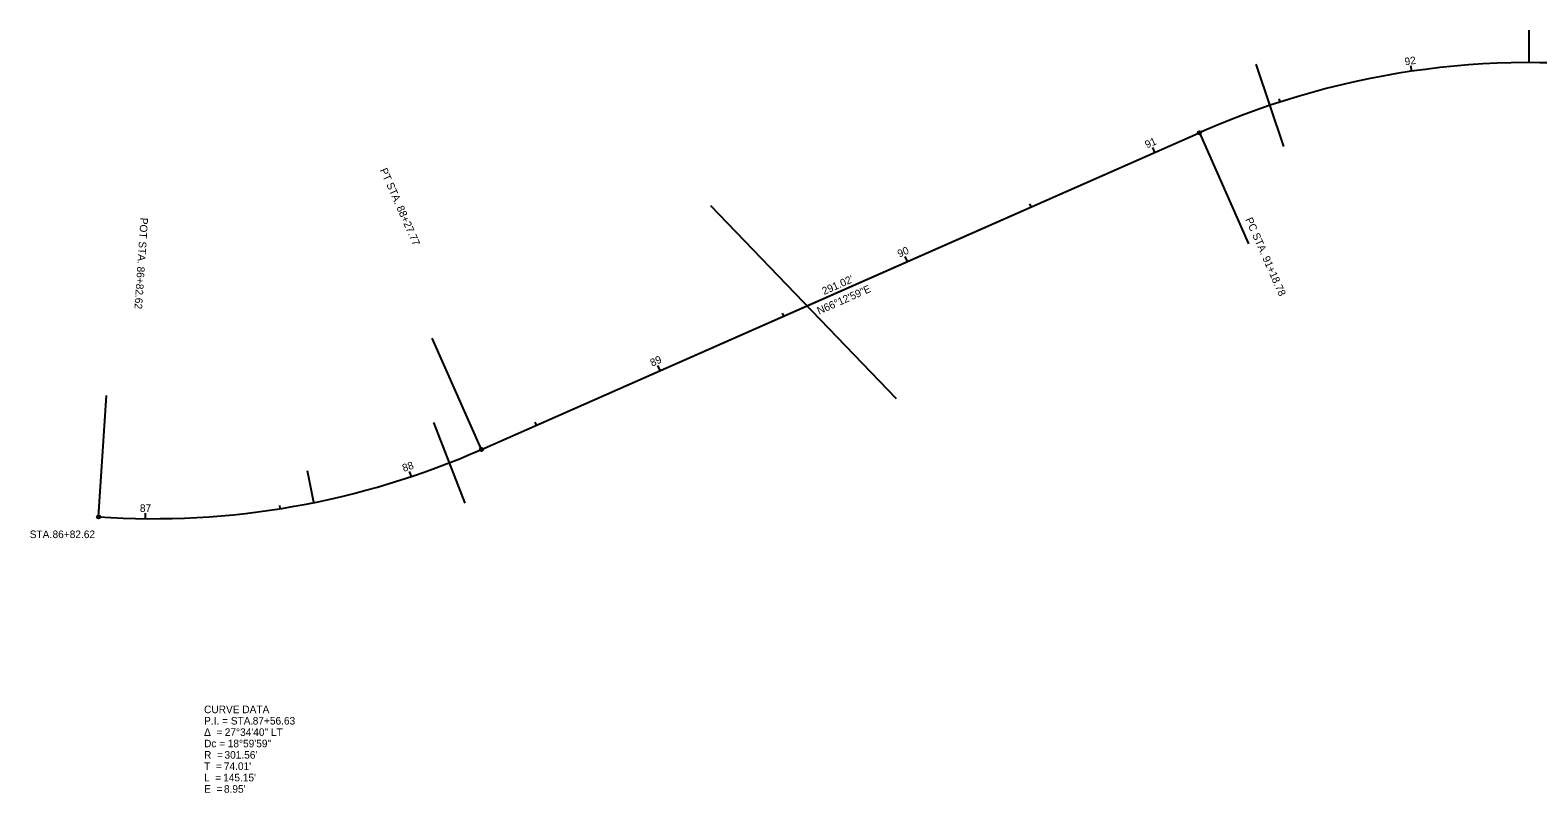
# Model space of a CAD drawing. Extents: x 232381 to 233484, y 535668 to 535950.
# Drawn here: x 232381 to 232938, y 535668 to 535950 of the extents above; entities that cross this region are included whole.
import ezdxf

# ---------------------------------------------------------------- set-up
doc = ezdxf.new("R2010")
doc.units = 0
for name, color, linetype in [('_CIVIL_CONSTRUCTION', 7, 'Continuous'), ('DV_X_County_Line', 7, 'Continuous'), ('RW_X_CL', 7, 'Continuous'), ('RW_X_CL_100_Bearings', 7, 'Continuous'), ('RW_X_CL_100_Cardinal_Points', 7, 'Continuous'), ('RW_X_CL_100_Curve_Data', 7, 'Continuous'), ('RW_X_CL_100_Distances', 7, 'Continuous'), ('RW_X_CL_100_Stations', 7, 'Continuous'), ('SC_Scratch1', 7, 'Continuous')]:
    doc.layers.add(name, color=color, linetype=linetype)

msp = doc.modelspace()

# ---------------------------------------------------------------- linework, layer by layer
at = {"layer": '_CIVIL_CONSTRUCTION'}
for p, q in [((232813.05, 535912.07), (232831.14, 535871.02)), ((232547.45, 535795.02), (232529.3, 535836.19)), ((232405.88, 535770.07), (232408.86, 535814.97))]:
    msp.add_line(p, q, dxfattribs=at)
for centre, radius in [((232813.05, 535912.07), 0.598), ((232547.45, 535795.02), 0.6), ((232405.88, 535770.07), 0.6)]:
    msp.add_circle(centre, radius, dxfattribs=at)
at = {"layer": 'DV_X_County_Line'}
for p, q in [((232839.11, 535922.22), (232839.11, 535922.22)), ((232685.47, 535855.85), (232813.75, 535912.38)), ((232547.45, 535795.02), (232685.47, 535855.85))]:
    msp.add_line(p, q, dxfattribs=at)
for centre, start, end in [((232935.36, 535636.43), 48.7837, 113.7837), ((232425.83, 536070.97), 266.2059, 293.7837)]:
    msp.add_arc(centre, 301.56, start, end, dxfattribs=at)
at = {"layer": 'RW_X_CL'}
msp.add_line((232547.45, 535795.02), (232813.75, 535912.38), dxfattribs=at)
for centre, start, end in [((232935.36, 535636.43), 48.7837, 113.7837), ((232425.83, 536070.97), 266.2059, 293.7837)]:
    msp.add_arc(centre, 301.56, start, end, dxfattribs=at)
at = {"layer": 'RW_X_CL_100_Cardinal_Points'}
for p, q in [((232891.56, 535934.79), (232891.27, 535936.77)), ((232842.91, 535923.47), (232842.55, 535924.61)), ((232796.56, 535904.8), (232795.75, 535906.63)), ((232750.81, 535884.64), (232750.32, 535885.74)), ((232705.05, 535864.47), (232704.25, 535866.31)), ((232659.3, 535844.31), (232658.82, 535845.41)), ((232613.55, 535824.15), (232612.74, 535825.98)), ((232567.79, 535803.98), (232567.31, 535805.08)), ((232521.56, 535785), (232520.92, 535786.9)), ((232473.05, 535773.13), (232472.86, 535774.31)), ((232423.24, 535769.42), (232423.26, 535771.42))]:
    msp.add_line(p, q, dxfattribs=at)
at = {"layer": 'RW_X_CL_100_Distances'}
for p, q in [((232935, 535937.99), (232934.99, 535949.99)), ((232485.47, 535775.36), (232483.1, 535787.12))]:
    msp.add_line(p, q, dxfattribs=at)
at = {"layer": 'RW_X_CL_100_Stations'}
for p, q in [((232844.22, 535907.05), (232834.01, 535937.38)), ((232632.23, 535885.17), (232700.89, 535813.83)), ((232529.7, 535804.97), (232541.34, 535775.16))]:
    msp.add_line(p, q, dxfattribs=at)

# ---------------------------------------------------------------- texts
at = {"layer": '_CIVIL_CONSTRUCTION'}
for s, rotation, p in [('PT STA. 88+27.77', 293.7837, (232509.87, 535898.29)), ('POT STA. 86+82.62', 266.2059, (232421.39, 535880.74)), ('PC STA. 91+18.78', 293.7837, (232829.96, 535880.04))]:
    msp.add_text(s, height=2.8, rotation=rotation, dxfattribs=at).set_placement(p)
at = {"layer": 'RW_X_CL_100_Bearings'}
for s, p in [('CURVE DATA', (232444.89, 535697.52)), ('P.I. = STA. ', (232444.89, 535693.32)), ('87+56.63', (232462.88, 535693.32)), ('Δ  = ', (232444.89, 535689.12)), ('27°34\'40" LT', (232452.54, 535689.12)), ('Dc = ', (232444.89, 535684.92)), ('R  = ', (232444.89, 535680.72)), ("301.56'", (232452.43, 535680.72)), ('18°59\'59"', (232453.64, 535684.92)), ('T  = ', (232444.89, 535676.52)), ("74.01'", (232452.21, 535676.52)), ('L  = ', (232444.89, 535672.32)), ("145.15'", (232451.93, 535672.32)), ('E  = ', (232444.89, 535668.12)), ("8.95'", (232452.24, 535668.12))]:
    msp.add_text(s, height=2.8, dxfattribs=at).set_placement(p)
at = {"layer": 'RW_X_CL_100_Cardinal_Points'}
for s, rotation, p in [('92', 8.3529, (232889.12, 535936.96)), ('91', 23.7837, (232793.63, 535906.24)), ('90', 23.7837, (232702.08, 535865.9)), ('89', 23.7837, (232610.61, 535825.58)), ('88', 18.5079, (232518.74, 535786.7)), ('87', 359.5081, (232421.14, 535771.94))]:
    msp.add_text(s, height=2.8, rotation=rotation, dxfattribs=at).set_placement(p)
at = {"layer": 'RW_X_CL_100_Curve_Data'}
msp.add_text("291.02'", height=2.8, rotation=23.7837, dxfattribs=at).set_placement((232674.2, 535852.08))
at = {"layer": 'RW_X_CL_100_Stations'}
for s, p in [('STA. ', (232380.4, 535762.24)), ('86+82.62', (232388.85, 535762.24))]:
    msp.add_text(s, height=2.8, dxfattribs=at).set_placement(p)
at = {"layer": 'SC_Scratch1'}
msp.add_text('N66°12\'59"E', height=2.8, rotation=23.7837, dxfattribs=at).set_placement((232672.36, 535844.82))

doc.saveas('drawing.dxf')
